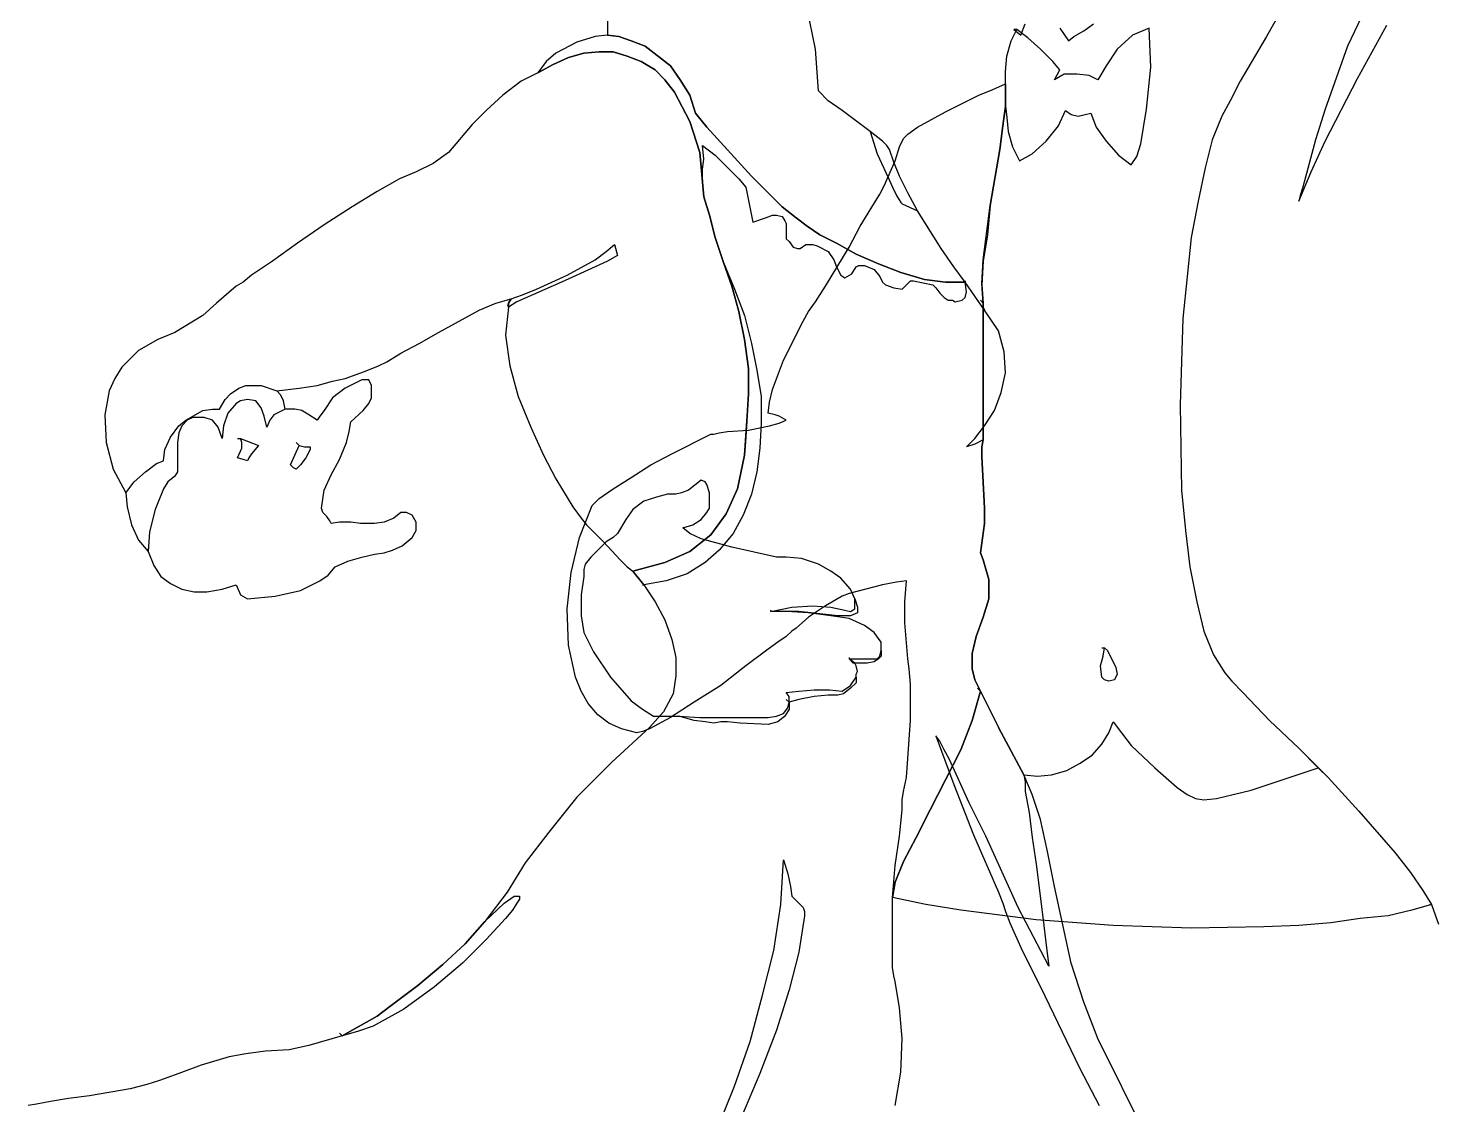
# Model space of a CAD drawing. Extents: x 0 to 10.6, y 0 to 13.5.
# Drawn here: x 1.21 to 6.35, y 7.53 to 11.47 of the extents above; entities that cross this region are included whole.
import ezdxf

# ---------------------------------------------------------------- set-up
doc = ezdxf.new("R2010")
doc.units = 0
doc.layers.add('CK_LEVEL_1', color=7, linetype='CONTINUOUS')

msp = doc.modelspace()

# ---------------------------------------------------------------- linework, layer by layer
at = {"layer": 'CK_LEVEL_1', "color": 2, "linetype": 'CONTINUOUS'}
for p, q in [((4.086892, 11.393295), (4.056278, 11.541261)), ((5.780834, 11.520851), (5.734914, 11.439215)), ((3.326658, 11.505545), (3.326658, 11.444318)), ((4.801205, 11.423909), (4.821614, 11.464727)), ((4.821614, 11.464727), (4.811409, 11.464727)), ((4.811409, 11.464727), (4.83692, 11.444319)), ((4.862432, 11.434113), (4.821614, 11.464726)), ((4.83692, 11.444318), (4.852227, 11.485136)), ((4.979783, 11.469829), (5.010396, 11.423908)), ((5.066521, 11.459624), (5.102237, 11.485136)), ((5.306326, 11.469829), (5.245099, 11.444318)), ((5.311428, 11.326966), (5.306326, 11.46983)), ((6.081866, 11.510647), (6.030844, 11.4035)), ((6.066559, 11.286148), (6.173706, 11.480033)), ((3.214409, 11.418807), (3.137875, 11.377989)), ((3.214409, 11.418807), (3.137875, 11.377989)), ((3.280738, 11.439215), (3.214409, 11.418807)), ((3.280738, 11.439215), (3.214409, 11.418807)), ((3.326658, 11.444318), (3.280738, 11.439215)), ((3.326658, 11.444318), (3.280738, 11.439215)), ((3.367476, 11.439215), (3.326658, 11.444318)), ((3.326658, 11.444318), (3.367476, 11.439215)), ((3.367476, 11.439215), (3.326658, 11.444318)), ((3.413396, 11.423909), (3.367476, 11.439216)), ((3.413396, 11.423909), (3.367476, 11.439216)), ((3.367476, 11.439215), (3.413396, 11.423908)), ((3.413396, 11.423909), (3.464419, 11.403501)), ((3.464419, 11.4035), (3.413396, 11.423908)), ((3.464419, 11.4035), (3.413396, 11.423908)), ((4.785898, 11.367784), (4.801205, 11.423908)), ((4.908352, 11.393295), (4.862432, 11.434114)), ((5.010396, 11.423909), (5.030805, 11.439216)), ((5.030805, 11.439215), (5.066521, 11.459623)), ((5.245099, 11.444318), (5.188975, 11.393295)), ((5.734914, 11.439215), (5.637972, 11.275944)), ((3.137875, 11.377989), (3.10216, 11.347375)), ((3.137875, 11.377989), (3.10216, 11.347375)), ((3.183796, 11.362682), (3.127671, 11.337172)), ((3.127671, 11.337171), (3.183796, 11.362681)), ((3.127671, 11.337171), (3.183796, 11.362681)), ((3.183796, 11.362682), (3.23992, 11.37799)), ((3.183796, 11.362682), (3.23992, 11.37799)), ((3.23992, 11.377989), (3.183796, 11.362681)), ((3.23992, 11.377989), (3.296045, 11.383091)), ((3.296045, 11.383091), (3.23992, 11.377989)), ((3.23992, 11.377989), (3.296045, 11.383091)), ((3.296045, 11.383091), (3.347067, 11.383091)), ((3.347067, 11.383091), (3.296045, 11.383091)), ((3.296045, 11.383091), (3.347067, 11.383091)), ((3.347067, 11.383091), (3.39809, 11.367784)), ((3.39809, 11.367784), (3.347067, 11.383091)), ((3.347067, 11.383091), (3.39809, 11.367784)), ((3.39809, 11.367784), (3.449112, 11.347375)), ((3.449112, 11.347375), (3.39809, 11.367784)), ((3.39809, 11.367784), (3.449112, 11.347375)), ((3.556259, 11.332068), (3.464419, 11.403501)), ((3.556259, 11.332068), (3.464419, 11.403501)), ((3.464419, 11.4035), (3.556259, 11.332067)), ((4.097096, 11.240228), (4.086892, 11.393294)), ((4.780796, 11.31166), (4.785898, 11.367784)), ((4.954272, 11.347375), (4.908352, 11.393295)), ((5.188975, 11.393295), (5.148157, 11.332068)), ((6.030844, 11.4035), (5.949208, 11.173899)), ((3.10216, 11.347375), (3.071546, 11.306557)), ((3.10216, 11.347375), (3.071546, 11.306557)), ((3.071546, 11.306557), (3.127671, 11.337171)), ((3.127671, 11.337171), (3.071546, 11.306557)), ((3.071546, 11.306557), (3.127671, 11.337171)), ((3.449112, 11.347375), (3.500134, 11.316762)), ((3.500134, 11.316762), (3.449112, 11.347375)), ((3.449112, 11.347375), (3.500134, 11.316762)), ((3.500134, 11.316762), (3.53585, 11.281046)), ((3.53585, 11.281046), (3.500134, 11.316762)), ((3.500134, 11.316762), (3.53585, 11.281046)), ((3.556259, 11.332068), (3.591975, 11.281047)), ((3.591975, 11.281046), (3.556259, 11.332067)), ((3.591975, 11.281046), (3.556259, 11.332067)), ((4.780796, 11.184104), (4.780796, 11.31166)), ((4.979783, 11.316762), (4.954272, 11.347375)), ((4.959374, 11.281046), (4.979783, 11.316762)), ((5.148157, 11.332068), (5.117543, 11.281047)), ((5.296122, 11.173899), (5.311428, 11.326965)), ((3.01032, 11.275944), (2.94399, 11.224922)), ((3.071546, 11.306557), (3.01032, 11.275944)), ((3.53585, 11.281046), (3.571566, 11.235126)), ((3.571566, 11.235126), (3.53585, 11.281046)), ((3.53585, 11.281046), (3.571566, 11.235126)), ((3.62769, 11.224922), (3.591975, 11.281046)), ((3.591975, 11.281046), (3.62769, 11.224922)), ((3.62769, 11.224922), (3.591975, 11.281046)), ((4.734876, 11.24533), (4.780796, 11.265738)), ((4.780796, 11.265739), (4.780796, 11.184105)), ((4.99509, 11.301455), (4.959374, 11.281046)), ((5.04101, 11.301455), (4.99509, 11.301455)), ((5.08693, 11.296353), (5.04101, 11.301455)), ((5.117543, 11.281046), (5.08693, 11.296353)), ((5.637972, 11.275944), (5.602256, 11.204513)), ((5.949208, 11.056548), (6.066559, 11.286148)), ((2.94399, 11.224922), (2.882764, 11.168797)), ((3.571566, 11.235126), (3.62769, 11.127978)), ((3.62769, 11.127979), (3.571566, 11.235126)), ((3.571566, 11.235126), (3.62769, 11.127978)), ((3.648099, 11.158592), (3.62769, 11.224922)), ((3.62769, 11.224922), (3.648099, 11.158592)), ((3.648099, 11.158592), (3.62769, 11.224922)), ((4.132812, 11.204513), (4.097096, 11.240228)), ((4.5614, 11.163695), (4.683853, 11.224922)), ((4.683853, 11.224922), (4.734876, 11.24533)), ((2.882764, 11.168797), (2.831741, 11.117775)), ((3.648099, 11.158592), (3.688917, 11.107571)), ((3.688917, 11.10757), (3.648099, 11.158591)), ((3.688917, 11.10757), (3.648099, 11.158591)), ((4.183834, 11.168797), (4.132812, 11.204513)), ((4.285879, 11.092263), (4.183834, 11.168797)), ((4.459355, 11.10757), (4.5614, 11.163694)), ((4.770591, 11.112672), (4.780796, 11.184104)), ((4.780796, 11.184104), (4.770591, 11.112672)), ((4.780796, 11.184104), (4.780796, 11.189206)), ((4.780796, 11.189206), (4.780796, 11.184104)), ((4.780796, 11.184104), (4.785898, 11.143286)), ((4.974681, 11.112672), (5.000192, 11.168797)), ((5.000192, 11.168797), (5.020601, 11.153489)), ((5.071623, 11.15349), (5.092032, 11.158592)), ((5.092032, 11.158592), (5.112441, 11.107571)), ((5.275713, 11.046343), (5.296122, 11.173899)), ((5.602256, 11.204513), (5.571642, 11.148388)), ((5.949208, 11.173899), (5.913492, 11.061649)), ((2.831741, 11.117775), (2.745003, 11.01573)), ((3.62769, 11.127979), (3.663406, 11.01573)), ((3.663406, 11.01573), (3.62769, 11.127979)), ((3.62769, 11.127979), (3.663406, 11.01573)), ((3.852189, 10.928992), (3.688917, 11.107571)), ((3.852189, 10.928992), (3.688917, 11.107571)), ((3.688917, 11.10757), (3.852189, 10.928991)), ((4.423639, 11.082059), (4.459355, 11.10757)), ((4.760387, 11.025934), (4.770591, 11.112672)), ((4.770591, 11.112672), (4.760387, 11.025934)), ((4.785898, 11.143286), (4.791, 11.092263)), ((4.928761, 11.056548), (4.974681, 11.112672)), ((5.020601, 11.15349), (5.046112, 11.148388)), ((5.046112, 11.148388), (5.071623, 11.15349)), ((5.112441, 11.10757), (5.148157, 11.056548)), ((5.571642, 11.148388), (5.535927, 11.06165)), ((4.331799, 11.056548), (4.285879, 11.092263)), ((4.331799, 11.056548), (4.285879, 11.092263)), ((4.285879, 11.092263), (4.31139, 11.010628)), ((4.347106, 11.041241), (4.331799, 11.056548)), ((4.347106, 11.041241), (4.331799, 11.056548)), ((4.393026, 11.036139), (4.408332, 11.066751)), ((4.408332, 11.066752), (4.423639, 11.08206)), ((4.791, 11.092263), (4.806307, 11.036139)), ((4.877738, 11.010628), (4.928761, 11.056548)), ((5.148157, 11.056548), (5.194077, 11.005526)), ((5.535927, 11.06165), (5.510416, 10.959605)), ((5.913492, 11.06165), (5.867572, 10.888174)), ((5.898186, 10.944298), (5.949208, 11.056548)), ((2.745003, 11.01573), (2.688879, 10.974912)), ((3.663406, 11.01573), (3.678713, 10.852458)), ((3.678713, 10.852458), (3.663406, 11.01573)), ((3.663406, 11.01573), (3.67361, 10.908583)), ((3.678713, 10.990219), (3.67361, 11.041241)), ((3.67361, 11.041241), (3.71953, 11.005525)), ((3.71953, 11.005525), (3.806268, 10.918787)), ((4.31139, 11.010628), (4.352208, 10.92389)), ((4.35731, 11.025934), (4.347106, 11.041242)), ((4.35731, 11.025934), (4.347106, 11.041242)), ((4.372617, 10.980014), (4.35731, 11.025934)), ((4.372617, 10.980014), (4.35731, 11.025934)), ((4.377719, 10.985116), (4.393026, 11.036139)), ((4.724671, 10.821845), (4.760387, 11.025934)), ((4.760387, 11.025934), (4.724671, 10.821845)), ((4.806307, 11.036139), (4.831818, 10.985116)), ((4.831818, 10.985116), (4.877738, 11.010628)), ((5.194077, 11.005525), (5.239997, 10.96981)), ((5.260406, 11.000423), (5.275713, 11.046344)), ((2.688879, 10.974912), (2.627652, 10.944298)), ((3.67361, 10.954503), (3.678713, 10.990219)), ((3.67361, 10.908583), (3.67361, 10.954503)), ((4.336901, 10.893276), (4.377719, 10.985116)), ((4.393026, 10.928992), (4.372617, 10.980014)), ((4.393026, 10.928992), (4.372617, 10.980014)), ((5.239997, 10.96981), (5.260406, 11.000422)), ((5.510416, 10.959605), (5.484904, 10.837152)), ((2.566425, 10.918787), (2.484789, 10.872867)), ((2.627652, 10.944298), (2.566425, 10.918787)), ((3.806268, 10.918787), (3.83178, 10.888174)), ((3.964438, 10.816743), (3.852189, 10.928992)), ((3.852189, 10.928992), (3.964438, 10.816743)), ((3.964438, 10.816743), (3.852189, 10.928992)), ((4.352208, 10.92389), (4.367515, 10.888174)), ((4.423639, 10.867765), (4.393026, 10.928992)), ((4.423639, 10.867765), (4.393026, 10.928992)), ((5.852266, 10.837152), (5.898186, 10.944298)), ((2.484789, 10.872867), (2.392949, 10.816743)), ((3.678713, 10.852458), (3.699122, 10.786129)), ((3.699122, 10.786129), (3.678713, 10.852458)), ((3.83178, 10.888174), (3.857291, 10.760618)), ((4.250163, 10.745311), (4.321594, 10.862662)), ((4.321594, 10.862663), (4.336901, 10.893276)), ((4.367515, 10.888174), (4.382821, 10.85756)), ((4.382821, 10.85756), (4.398128, 10.832049)), ((4.459355, 10.801436), (4.423639, 10.867765)), ((4.459355, 10.801436), (4.423639, 10.867765)), ((5.857368, 10.85756), (5.852266, 10.837152)), ((5.867572, 10.888174), (5.857368, 10.85756)), ((2.392949, 10.816743), (2.290904, 10.750413)), ((4.01546, 10.775925), (3.964438, 10.816743)), ((3.964438, 10.816743), (4.01546, 10.775925)), ((4.01546, 10.775925), (3.964438, 10.816743)), ((4.398128, 10.832049), (4.40323, 10.826947)), ((4.40323, 10.826947), (4.459355, 10.801436)), ((4.546093, 10.663675), (4.459355, 10.801436)), ((4.69916, 10.622858), (4.724671, 10.821845)), ((4.724671, 10.821845), (4.714467, 10.714698)), ((5.484904, 10.837152), (5.459393, 10.704493)), ((2.290904, 10.750413), (2.193962, 10.684084)), ((3.699122, 10.786129), (3.71953, 10.704493)), ((3.71953, 10.704493), (3.699122, 10.786129)), ((3.857291, 10.760618), (3.903211, 10.775926)), ((3.903211, 10.775925), (3.928722, 10.786129)), ((3.928722, 10.786129), (3.944029, 10.786129)), ((3.944029, 10.786129), (3.964438, 10.781027)), ((3.964438, 10.781027), (3.974642, 10.765719)), ((3.974642, 10.76572), (3.979745, 10.755516)), ((3.979745, 10.755516), (3.979745, 10.699391)), ((4.056278, 10.745311), (4.01546, 10.775925)), ((4.01546, 10.775925), (4.056278, 10.745311)), ((4.056278, 10.745311), (4.01546, 10.775925)), ((4.102198, 10.714698), (4.056278, 10.745311)), ((4.056278, 10.745311), (4.102198, 10.714698)), ((4.102198, 10.714698), (4.056278, 10.745311)), ((4.209345, 10.668778), (4.250163, 10.745312)), ((3.71953, 10.704493), (3.750144, 10.612653)), ((3.750144, 10.612653), (3.71953, 10.704493)), ((3.979745, 10.699391), (3.989949, 10.689187)), ((4.163425, 10.684084), (4.102198, 10.714698)), ((4.102198, 10.714698), (4.163425, 10.684084)), ((4.163425, 10.684084), (4.102198, 10.714698)), ((4.714467, 10.714698), (4.69916, 10.617755)), ((5.459393, 10.704493), (5.444087, 10.56163)), ((2.193962, 10.684084), (2.102121, 10.617755)), ((3.280738, 10.622858), (3.321556, 10.653471)), ((3.321556, 10.653471), (3.352169, 10.678982)), ((3.352169, 10.678982), (3.362374, 10.638164)), ((3.989949, 10.689187), (4.005256, 10.668778)), ((4.005256, 10.668778), (4.020562, 10.663675)), ((4.020562, 10.663675), (4.030767, 10.663675)), ((4.030767, 10.663675), (4.051176, 10.678983)), ((4.051176, 10.678982), (4.076687, 10.678982)), ((4.076687, 10.678982), (4.091994, 10.67388)), ((4.091994, 10.67388), (4.132812, 10.653471)), ((4.122607, 10.525915), (4.209345, 10.668778)), ((4.132812, 10.653471), (4.153221, 10.622858)), ((4.234856, 10.643266), (4.163425, 10.684084)), ((4.163425, 10.684084), (4.234856, 10.643266)), ((4.234856, 10.643266), (4.163425, 10.684084)), ((4.316492, 10.607551), (4.234856, 10.643266)), ((4.234856, 10.643266), (4.316492, 10.607551)), ((4.316492, 10.607551), (4.234856, 10.643266)), ((4.592013, 10.597346), (4.546093, 10.663675)), ((2.102121, 10.617755), (2.025588, 10.566733)), ((3.280738, 10.597346), (3.158284, 10.541223)), ((3.178693, 10.566733), (3.280738, 10.622858)), ((3.326658, 10.617755), (3.280738, 10.597346)), ((3.362374, 10.638164), (3.326658, 10.617755)), ((3.750144, 10.612653), (3.780757, 10.525915)), ((3.780757, 10.525915), (3.750144, 10.612653)), ((3.750144, 10.612653), (3.790962, 10.515711)), ((4.153221, 10.622858), (4.163425, 10.597346)), ((4.163425, 10.597346), (4.178732, 10.566733)), ((4.21955, 10.571835), (4.234856, 10.597345)), ((4.234856, 10.597346), (4.245061, 10.602449)), ((4.245061, 10.602449), (4.26547, 10.602449)), ((4.26547, 10.602449), (4.301185, 10.587142)), ((4.398128, 10.576937), (4.316492, 10.607551)), ((4.316492, 10.607551), (4.398128, 10.576937)), ((4.398128, 10.576937), (4.316492, 10.607551)), ((4.632831, 10.541222), (4.592013, 10.597345)), ((4.694058, 10.53612), (4.69916, 10.622858)), ((4.69916, 10.617755), (4.694058, 10.531017)), ((1.994974, 10.541222), (1.969463, 10.525914)), ((2.025588, 10.566733), (1.994974, 10.541223)), ((3.158284, 10.541222), (2.995013, 10.46979)), ((3.066444, 10.515711), (3.178693, 10.566732)), ((4.178732, 10.566733), (4.194038, 10.556528)), ((4.194038, 10.556528), (4.21955, 10.571836)), ((4.301185, 10.587142), (4.321594, 10.561631)), ((4.321594, 10.561631), (4.331799, 10.541223)), ((4.331799, 10.541222), (4.342003, 10.531016)), ((4.484866, 10.551426), (4.398128, 10.576937)), ((4.398128, 10.576937), (4.484866, 10.551426)), ((4.484866, 10.551426), (4.398128, 10.576937)), ((4.40323, 10.515711), (4.433844, 10.546324)), ((4.433844, 10.546324), (4.444048, 10.546324)), ((4.444048, 10.546324), (4.515479, 10.531016)), ((4.5614, 10.541222), (4.484866, 10.551426)), ((4.484866, 10.551426), (4.5614, 10.541222)), ((4.5614, 10.541222), (4.484866, 10.551426)), ((4.632831, 10.541222), (4.5614, 10.541222)), ((4.5614, 10.541222), (4.632831, 10.541222)), ((4.632831, 10.541222), (4.5614, 10.541222)), ((4.632831, 10.546324), (4.632831, 10.541222)), ((4.632831, 10.541222), (4.632831, 10.546324)), ((4.704262, 10.439177), (4.632831, 10.541222)), ((4.637933, 10.505506), (4.632831, 10.541222)), ((5.444087, 10.561631), (5.42878, 10.408565)), ((1.969463, 10.525915), (1.898032, 10.464688)), ((2.974604, 10.479995), (3.015422, 10.495302)), ((3.015422, 10.495302), (3.066444, 10.515711)), ((3.780757, 10.525915), (3.806268, 10.434075)), ((3.806268, 10.434075), (3.780757, 10.525915)), ((3.790962, 10.515711), (3.826677, 10.418768)), ((4.086892, 10.46979), (4.122607, 10.525915)), ((4.342003, 10.531017), (4.372617, 10.520813)), ((4.372617, 10.520813), (4.40323, 10.515711)), ((4.515479, 10.531017), (4.525684, 10.520813)), ((4.525684, 10.520813), (4.540991, 10.500404)), ((4.540991, 10.500404), (4.556297, 10.485097)), ((4.632831, 10.485097), (4.637933, 10.505506)), ((4.69916, 10.464688), (4.694058, 10.53612)), ((4.694058, 10.531017), (4.69916, 10.464688)), ((1.898032, 10.464688), (1.847009, 10.418768)), ((2.709288, 10.357541), (2.857252, 10.439178)), ((2.857252, 10.439177), (2.918479, 10.464687)), ((2.918479, 10.464688), (2.974604, 10.479996)), ((2.964399, 10.449381), (2.954195, 10.347337)), ((2.959297, 10.459586), (2.964399, 10.449381)), ((2.964399, 10.464688), (2.974604, 10.479996)), ((2.974604, 10.479995), (2.964399, 10.464687)), ((2.995013, 10.46979), (2.964399, 10.449382)), ((2.964399, 10.464688), (2.964399, 10.449381)), ((2.964399, 10.449381), (2.964399, 10.464688)), ((4.06138, 10.434075), (4.086892, 10.46979)), ((4.556297, 10.485097), (4.571604, 10.474893)), ((4.571604, 10.474893), (4.586911, 10.474893)), ((4.586911, 10.474893), (4.597115, 10.46979)), ((4.597115, 10.46979), (4.622626, 10.474894)), ((4.622626, 10.474893), (4.632831, 10.485097)), ((4.688955, 10.474893), (4.69916, 10.464687)), ((4.69916, 9.964669), (4.69916, 10.464688)), ((4.69916, 10.464688), (4.69916, 9.964669)), ((4.69916, 10.449381), (4.704262, 10.439177)), ((4.755285, 10.362643), (4.704262, 10.439178)), ((1.847009, 10.418768), (1.744965, 10.357541)), ((3.806268, 10.434075), (3.826677, 10.33203)), ((3.826677, 10.33203), (3.806268, 10.434075)), ((3.826677, 10.418768), (3.852189, 10.316723)), ((3.96954, 10.255496), (4.040971, 10.398359)), ((4.040971, 10.398359), (4.06138, 10.434075)), ((5.42878, 10.408564), (5.418575, 10.092225)), ((1.744965, 10.357541), (1.683738, 10.33203)), ((2.637856, 10.316723), (2.709288, 10.357541)), ((2.954195, 10.347337), (2.969502, 10.235087)), ((4.775694, 10.28611), (4.755285, 10.362643)), ((1.612307, 10.291212), (1.55108, 10.229985)), ((1.683738, 10.33203), (1.612307, 10.291212)), ((2.520505, 10.250394), (2.571527, 10.281008)), ((2.571527, 10.281008), (2.637856, 10.316723)), ((3.826677, 10.33203), (3.841984, 10.224883)), ((3.841984, 10.224883), (3.826677, 10.33203)), ((3.852189, 10.316723), (3.872598, 10.219781)), ((4.780796, 10.209576), (4.775694, 10.28611)), ((1.55108, 10.229985), (1.525569, 10.189167)), ((2.438869, 10.214679), (2.489891, 10.235087)), ((2.489891, 10.235088), (2.520505, 10.250395)), ((2.969502, 10.235088), (3.000115, 10.122838)), ((3.928722, 10.14835), (3.96954, 10.255496)), ((1.525569, 10.189167), (1.50516, 10.143247)), ((2.265393, 10.163656), (2.321518, 10.178964)), ((2.321518, 10.178963), (2.367438, 10.189167)), ((2.367438, 10.189167), (2.438869, 10.214679)), ((2.428664, 10.184065), (2.367438, 10.153452)), ((2.454176, 10.184065), (2.428664, 10.184065)), ((2.46438, 10.163656), (2.454176, 10.184065)), ((3.841984, 10.224883), (3.841984, 10.133043)), ((3.841984, 10.133043), (3.841984, 10.224883)), ((3.872598, 10.219781), (3.887904, 10.122838)), ((4.765489, 10.138145), (4.780796, 10.209577)), ((1.50516, 10.143247), (1.489853, 10.056509)), ((1.928645, 10.112634), (1.949054, 10.133042)), ((1.949054, 10.133043), (1.979668, 10.153452)), ((1.979668, 10.153452), (2.005179, 10.163656)), ((2.005179, 10.163656), (2.061303, 10.163656)), ((2.061303, 10.163656), (2.117428, 10.143248)), ((2.117428, 10.143247), (2.199064, 10.153452)), ((2.132735, 10.127941), (2.117428, 10.143248)), ((2.142939, 10.107532), (2.132735, 10.12794)), ((2.199064, 10.153452), (2.265393, 10.163656)), ((2.367438, 10.153452), (2.321518, 10.117736)), ((2.46438, 10.117736), (2.46438, 10.163656)), ((3.841984, 10.133043), (3.83178, 9.974874)), ((3.836882, 10.051407), (3.841984, 10.133043)), ((3.918518, 10.102429), (3.928722, 10.148351)), ((4.739978, 10.071816), (4.765489, 10.138145)), ((1.847009, 10.071816), (1.882725, 10.076919)), ((1.882725, 10.076918), (1.908236, 10.076918)), ((1.908236, 10.076918), (1.928645, 10.112634)), ((1.969463, 10.097327), (1.93885, 10.061611)), ((1.98477, 10.107532), (1.969463, 10.097326)), ((2.010281, 10.112634), (1.98477, 10.107532)), ((2.040894, 10.107532), (2.010281, 10.112634)), ((2.061303, 10.08202), (2.040894, 10.107532)), ((2.071508, 10.051407), (2.061303, 10.08202)), ((2.148041, 10.076918), (2.107224, 10.056509)), ((2.148041, 10.076918), (2.142939, 10.107532)), ((2.183757, 10.076918), (2.148041, 10.076918)), ((2.209268, 10.071816), (2.183757, 10.076919)), ((2.321518, 10.117736), (2.290904, 10.071815)), ((2.433767, 10.071816), (2.454176, 10.097327)), ((2.454176, 10.097327), (2.46438, 10.117736)), ((3.000115, 10.122838), (3.046035, 10.010589)), ((3.887904, 10.122838), (3.887904, 10.025896)), ((3.913415, 10.061611), (3.918518, 10.102429)), ((5.418575, 10.092225), (5.423678, 9.780988)), ((1.489853, 10.056509), (1.494955, 9.954465)), ((1.760271, 10.015691), (1.785783, 10.036099)), ((1.790885, 10.0361), (1.770476, 10.015692)), ((1.785783, 10.0361), (1.847009, 10.071816)), ((1.811294, 10.046305), (1.790885, 10.036099)), ((1.852112, 10.046305), (1.811294, 10.046305)), ((1.882725, 10.0361), (1.852112, 10.046306)), ((1.903134, 10.010589), (1.882725, 10.036099)), ((1.93885, 10.061611), (1.923543, 10.015691)), ((2.081712, 10.010589), (2.071508, 10.051407)), ((2.091917, 10.0361), (2.081712, 10.01059)), ((2.107224, 10.056509), (2.091917, 10.0361)), ((2.234779, 10.056509), (2.209268, 10.071816)), ((2.265393, 10.0361), (2.234779, 10.056509)), ((2.275597, 10.051407), (2.265393, 10.036099)), ((2.290904, 10.071816), (2.275597, 10.051408)), ((2.382744, 9.995282), (2.387847, 10.030998)), ((2.387847, 10.030998), (2.433767, 10.071816)), ((3.826677, 9.908544), (3.836882, 10.051407)), ((3.887904, 10.025896), (3.882802, 9.934056)), ((3.938927, 10.056509), (3.913415, 10.061611)), ((3.918518, 10.015691), (3.954233, 10.025896)), ((3.954233, 10.051407), (3.938927, 10.056509)), ((3.979745, 10.0361), (3.954233, 10.051408)), ((3.954233, 10.025896), (3.979745, 10.0361)), ((4.704262, 10.015691), (4.739978, 10.071815)), ((1.709249, 9.928953), (1.729658, 9.974874)), ((1.729658, 9.974873), (1.760271, 10.015691)), ((1.760271, 9.99018), (1.755169, 9.954465)), ((1.770476, 10.015691), (1.760271, 9.99018)), ((1.918441, 9.969771), (1.903134, 10.01059)), ((1.923543, 10.015691), (1.918441, 9.96977)), ((2.37254, 9.954465), (2.382744, 9.995282)), ((3.046035, 10.010589), (3.091955, 9.908544)), ((3.561361, 9.913647), (3.704224, 9.985078)), ((3.704224, 9.985078), (3.714428, 9.985078)), ((3.714428, 9.985078), (3.734837, 9.99018)), ((3.734837, 9.99018), (3.765451, 9.995282)), ((3.765451, 9.995282), (3.841984, 10.000385)), ((3.83178, 9.974873), (3.826677, 9.908544)), ((3.841984, 10.000385), (3.918518, 10.015692)), ((4.668547, 9.969771), (4.704262, 10.015692)), ((1.494955, 9.954465), (1.520466, 9.857522)), ((1.704147, 9.888135), (1.709249, 9.928953)), ((1.755169, 9.954465), (1.755169, 9.847318)), ((1.974565, 9.969771), (1.98477, 9.969771)), ((1.974565, 9.89834), (1.989872, 9.934056)), ((1.98477, 9.969771), (2.051099, 9.944261)), ((1.989872, 9.954465), (1.98477, 9.969771)), ((1.989872, 9.934056), (1.989872, 9.954465)), ((2.051099, 9.94426), (2.025588, 9.913647)), ((2.16845, 9.872829), (2.199064, 9.944261)), ((2.188859, 9.954465), (2.199064, 9.94426)), ((2.199064, 9.94426), (2.219473, 9.939157)), ((2.219473, 9.939158), (2.239882, 9.939158)), ((2.239882, 9.928953), (2.224575, 9.89834)), ((2.239882, 9.939158), (2.239882, 9.928953)), ((2.347029, 9.893238), (2.37254, 9.954465)), ((3.882802, 9.934056), (3.872598, 9.847319)), ((4.637933, 9.939158), (4.668547, 9.969771)), ((4.668547, 9.949362), (4.637933, 9.939157)), ((4.69916, 9.964669), (4.668547, 9.949362)), ((4.694058, 9.939158), (4.69916, 9.964669)), ((4.69916, 9.964669), (4.694058, 9.939158)), ((4.694058, 9.903442), (4.694058, 9.939158)), ((4.694058, 9.939158), (4.694058, 9.903442)), ((1.637818, 9.847318), (1.678636, 9.877931)), ((1.678636, 9.877931), (1.704147, 9.888135)), ((1.994974, 9.893238), (1.974565, 9.89834)), ((2.010281, 9.888135), (1.994974, 9.893238)), ((2.015383, 9.89834), (2.010281, 9.888135)), ((2.025588, 9.913647), (2.015383, 9.898339)), ((2.178655, 9.862624), (2.16845, 9.872829)), ((2.204166, 9.872829), (2.188859, 9.857522)), ((2.224575, 9.89834), (2.204166, 9.872829)), ((2.316415, 9.837113), (2.347029, 9.893238)), ((3.091955, 9.908544), (3.137875, 9.821806)), ((3.413396, 9.826909), (3.484828, 9.872829)), ((3.484828, 9.872829), (3.561361, 9.913648)), ((3.826677, 9.908544), (3.801166, 9.786091)), ((3.801166, 9.786091), (3.826677, 9.908544)), ((4.694058, 9.903442), (4.704262, 9.71466)), ((4.704262, 9.714659), (4.694058, 9.903441)), ((1.520466, 9.857522), (1.566386, 9.770784)), ((1.597, 9.811602), (1.637818, 9.847318)), ((1.744965, 9.832011), (1.719454, 9.811603)), ((1.755169, 9.847318), (1.744965, 9.83201)), ((2.188859, 9.857522), (2.178655, 9.862624)), ((2.290904, 9.780988), (2.316415, 9.837112)), ((3.137875, 9.821806), (3.199102, 9.719762)), ((3.347067, 9.786091), (3.413396, 9.826909)), ((3.872598, 9.847318), (3.852189, 9.765681)), ((1.566386, 9.770784), (1.597, 9.811603)), ((1.566386, 9.770784), (1.571489, 9.719763)), ((1.704147, 9.786091), (1.673533, 9.709557)), ((1.719454, 9.811602), (1.704147, 9.786091)), ((2.2807, 9.714659), (2.290904, 9.780988)), ((3.296045, 9.750375), (3.347067, 9.786091)), ((3.597077, 9.770784), (3.576668, 9.765682)), ((3.622588, 9.780988), (3.597077, 9.770783)), ((3.668508, 9.816704), (3.622588, 9.780988)), ((3.683815, 9.811602), (3.668508, 9.816704)), ((3.688917, 9.801397), (3.683815, 9.811603)), ((3.699122, 9.770784), (3.688917, 9.801397)), ((3.699122, 9.714659), (3.699122, 9.770783)), ((3.801166, 9.786091), (3.760348, 9.69425)), ((3.760348, 9.69425), (3.801166, 9.786091)), ((5.423678, 9.780988), (5.438984, 9.633024)), ((1.571489, 9.719762), (1.586795, 9.653433)), ((3.199102, 9.719762), (3.229716, 9.678944)), ((3.224613, 9.607512), (3.270534, 9.724864)), ((3.270534, 9.724864), (3.296045, 9.750375)), ((3.459316, 9.740171), (3.418498, 9.709558)), ((3.505237, 9.755477), (3.459316, 9.74017)), ((3.546054, 9.765682), (3.505237, 9.755477)), ((3.576668, 9.765682), (3.546054, 9.765682)), ((3.852189, 9.765682), (3.821575, 9.689148)), ((1.673533, 9.709557), (1.653124, 9.62792)), ((2.285802, 9.699353), (2.2807, 9.71466)), ((2.301109, 9.684046), (2.285802, 9.699353)), ((2.311313, 9.668739), (2.301109, 9.684047)), ((2.316415, 9.658535), (2.311313, 9.668739)), ((2.546016, 9.678944), (2.5103, 9.663636)), ((2.571527, 9.699353), (2.546016, 9.678945)), ((2.591936, 9.699353), (2.571527, 9.699353)), ((2.612345, 9.689148), (2.591936, 9.699353)), ((2.627652, 9.663637), (2.612345, 9.689148)), ((3.229716, 9.678944), (3.250125, 9.653433)), ((3.392987, 9.673841), (3.362374, 9.62282)), ((3.418498, 9.709557), (3.392987, 9.673841)), ((3.637895, 9.653433), (3.668508, 9.673841)), ((3.668508, 9.673841), (3.688917, 9.699353)), ((3.688917, 9.699353), (3.699122, 9.71466)), ((3.760348, 9.69425), (3.704224, 9.617717)), ((3.704224, 9.617717), (3.760348, 9.69425)), ((3.821575, 9.689148), (3.78586, 9.622819)), ((4.704262, 9.658535), (4.704262, 9.714659)), ((4.704262, 9.714659), (4.704262, 9.658535)), ((1.586795, 9.653433), (1.612307, 9.597308)), ((1.653124, 9.627921), (1.648022, 9.55649)), ((2.347029, 9.663637), (2.316415, 9.658535)), ((2.387847, 9.663637), (2.347029, 9.663637)), ((2.423562, 9.658535), (2.387847, 9.663637)), ((2.474585, 9.658535), (2.423562, 9.658535)), ((2.5103, 9.663637), (2.474585, 9.658535)), ((2.612345, 9.607512), (2.627652, 9.633024)), ((2.627652, 9.633024), (2.627652, 9.663637)), ((3.250125, 9.653433), (3.311351, 9.592206)), ((3.362374, 9.622819), (3.347067, 9.607512)), ((3.602179, 9.643228), (3.637895, 9.653433)), ((3.62769, 9.622819), (3.602179, 9.643228)), ((3.668508, 9.60241), (3.62769, 9.622819)), ((3.704224, 9.617717), (3.62769, 9.55649)), ((3.62769, 9.55649), (3.704224, 9.617717)), ((3.78586, 9.622819), (3.734837, 9.561592)), ((4.688955, 9.551388), (4.704262, 9.658535)), ((4.704262, 9.658535), (4.688955, 9.551388)), ((5.438984, 9.633024), (5.454291, 9.500365)), ((1.612307, 9.597308), (1.648022, 9.55649)), ((1.648022, 9.55649), (1.648022, 9.566694)), ((2.5103, 9.551388), (2.540914, 9.561592)), ((2.540914, 9.561592), (2.576629, 9.5769)), ((2.576629, 9.576899), (2.612345, 9.607512)), ((3.194, 9.479956), (3.224613, 9.607512)), ((3.321556, 9.592206), (3.265431, 9.536081)), ((3.311351, 9.592206), (3.372578, 9.525877)), ((3.347067, 9.607512), (3.321556, 9.592206)), ((3.780757, 9.571797), (3.668508, 9.60241)), ((3.734837, 9.561592), (3.683815, 9.515672)), ((3.944029, 9.536081), (3.780757, 9.571797)), ((1.648022, 9.55649), (1.668431, 9.505468)), ((2.331722, 9.500365), (2.377642, 9.520774)), ((2.377642, 9.520774), (2.428664, 9.536081)), ((2.428664, 9.536081), (2.474585, 9.546287)), ((2.474585, 9.546286), (2.5103, 9.551388)), ((3.245022, 9.51057), (3.23992, 9.490161)), ((3.265431, 9.536081), (3.245022, 9.510571)), ((3.372578, 9.525877), (3.39809, 9.500365)), ((3.53585, 9.515672), (3.418498, 9.485059)), ((3.418498, 9.485059), (3.53585, 9.515672)), ((3.62769, 9.55649), (3.53585, 9.515672)), ((3.53585, 9.515672), (3.62769, 9.55649)), ((3.683815, 9.515672), (3.617486, 9.474854)), ((3.979745, 9.536081), (3.944029, 9.536081)), ((4.035869, 9.530979), (3.979745, 9.536081)), ((4.097096, 9.51057), (4.035869, 9.530978)), ((4.143016, 9.485059), (4.097096, 9.51057)), ((4.69916, 9.525877), (4.688955, 9.551388)), ((4.688955, 9.551388), (4.69916, 9.525877)), ((4.719569, 9.454445), (4.69916, 9.525877)), ((4.69916, 9.525877), (4.719569, 9.454445)), ((1.668431, 9.505468), (1.693942, 9.46465)), ((1.693942, 9.46465), (1.729658, 9.439139)), ((2.275597, 9.449343), (2.306211, 9.469751)), ((2.306211, 9.469752), (2.331722, 9.500365)), ((3.178693, 9.347298), (3.194, 9.479956)), ((3.23992, 9.46465), (3.229716, 9.398321)), ((3.23992, 9.490161), (3.23992, 9.46465)), ((3.39809, 9.500365), (3.418498, 9.485059)), ((3.418498, 9.485059), (3.459316, 9.434036)), ((3.459316, 9.434036), (3.418498, 9.485059)), ((3.617486, 9.474854), (3.540952, 9.449344)), ((4.178732, 9.459548), (4.143016, 9.485059)), ((4.214447, 9.41873), (4.178732, 9.459548)), ((5.454291, 9.500365), (5.479802, 9.372809)), ((1.729658, 9.439139), (1.770476, 9.418731)), ((1.770476, 9.41873), (1.816396, 9.408525)), ((1.816396, 9.408525), (1.862316, 9.408525)), ((1.862316, 9.408525), (1.918441, 9.418731)), ((1.918441, 9.41873), (1.969463, 9.434036)), ((1.969463, 9.434036), (1.98477, 9.398321)), ((2.112326, 9.393218), (2.204166, 9.413627)), ((2.204166, 9.413627), (2.275597, 9.449343)), ((3.454214, 9.434036), (3.459316, 9.434036)), ((3.540952, 9.449343), (3.459316, 9.434035)), ((3.459316, 9.434036), (3.500134, 9.372809)), ((4.331799, 9.434036), (4.209345, 9.403423)), ((4.229754, 9.383014), (4.214447, 9.41873)), ((4.382821, 9.444241), (4.331799, 9.434035)), ((4.418537, 9.449343), (4.382821, 9.444241)), ((4.413435, 9.372809), (4.418537, 9.449344)), ((4.719569, 9.383014), (4.719569, 9.454445)), ((4.719569, 9.454445), (4.719569, 9.383014)), ((1.98477, 9.398321), (2.010281, 9.383014)), ((2.010281, 9.383014), (2.112326, 9.393218)), ((3.229716, 9.398321), (3.229716, 9.321787)), ((3.500134, 9.372809), (3.53585, 9.30648)), ((4.000153, 9.352401), (4.076687, 9.357503)), ((4.122607, 9.357503), (4.06138, 9.316685)), ((4.076687, 9.357503), (4.143016, 9.352401)), ((4.183834, 9.393218), (4.122607, 9.357503)), ((4.209345, 9.403423), (4.183834, 9.393218)), ((4.229754, 9.347298), (4.229754, 9.383014)), ((4.229754, 9.383014), (4.239959, 9.352401)), ((4.413435, 9.296276), (4.413435, 9.372809)), ((4.69916, 9.316685), (4.719569, 9.383014)), ((4.719569, 9.383014), (4.69916, 9.316685)), ((5.479802, 9.372809), (5.505313, 9.265663)), ((3.183796, 9.21464), (3.178693, 9.347298)), ((3.229716, 9.321787), (3.23992, 9.26056)), ((3.53585, 9.30648), (3.561361, 9.235049)), ((3.92362, 9.337094), (4.000153, 9.352402)), ((3.92362, 9.337094), (3.92362, 9.342196)), ((3.979745, 9.337094), (3.92362, 9.337094)), ((4.025665, 9.337094), (3.92362, 9.337094)), ((4.06138, 9.331992), (3.979745, 9.337094)), ((4.06138, 9.316685), (4.01546, 9.275867)), ((4.168527, 9.321787), (4.025665, 9.337094)), ((4.143016, 9.321787), (4.06138, 9.331992)), ((4.143016, 9.352401), (4.194038, 9.342196)), ((4.209345, 9.311583), (4.143016, 9.321787)), ((4.214447, 9.321787), (4.168527, 9.321787)), ((4.194038, 9.342196), (4.214447, 9.337094)), ((4.26547, 9.286071), (4.209345, 9.311583)), ((4.214447, 9.337094), (4.229754, 9.347299)), ((4.239959, 9.331992), (4.214447, 9.321787)), ((4.239959, 9.352401), (4.239959, 9.331992)), ((4.673649, 9.245254), (4.69916, 9.316685)), ((4.69916, 9.316685), (4.673649, 9.245254)), ((3.23992, 9.26056), (3.275636, 9.189129)), ((4.000153, 9.265663), (3.979745, 9.245255)), ((4.01546, 9.275867), (4.000153, 9.265663)), ((4.301185, 9.26056), (4.26547, 9.286071)), ((4.326697, 9.224845), (4.301185, 9.26056)), ((4.423639, 9.163618), (4.413435, 9.296276)), ((5.505313, 9.265663), (5.541029, 9.178925)), ((3.209307, 9.097289), (3.183796, 9.21464)), ((3.561361, 9.235049), (3.576668, 9.16872)), ((3.949131, 9.224845), (3.913415, 9.199333)), ((3.979745, 9.245254), (3.949131, 9.224845)), ((4.326697, 9.194231), (4.326697, 9.224845)), ((4.658342, 9.184027), (4.673649, 9.245254)), ((4.673649, 9.245254), (4.658342, 9.184027)), ((5.13285, 9.204436), (5.143055, 9.204436)), ((5.137952, 9.173822), (5.143055, 9.204436)), ((5.143055, 9.204436), (5.153259, 9.194231)), ((3.275636, 9.189129), (3.336863, 9.097289)), ((3.576668, 9.16872), (3.576668, 9.102391)), ((3.913415, 9.199333), (3.83178, 9.138107)), ((4.209345, 9.16872), (4.209345, 9.163618)), ((4.229754, 9.148311), (4.209345, 9.163618)), ((4.209345, 9.163618), (4.31139, 9.163618)), ((4.209345, 9.163618), (4.31139, 9.163618)), ((4.224652, 9.148311), (4.209345, 9.163618)), ((4.301185, 9.153413), (4.275674, 9.148311)), ((4.316492, 9.163618), (4.301185, 9.153413)), ((4.31139, 9.163618), (4.321594, 9.173822)), ((4.31139, 9.163618), (4.321594, 9.173822)), ((4.326697, 9.173822), (4.316492, 9.163618)), ((4.321594, 9.173822), (4.326697, 9.194231)), ((4.321594, 9.173822), (4.326697, 9.194231)), ((4.326697, 9.194231), (4.326697, 9.173822)), ((4.428741, 9.127902), (4.423639, 9.163618)), ((4.658342, 9.127902), (4.658342, 9.184027)), ((4.658342, 9.184027), (4.658342, 9.127902)), ((5.127748, 9.138107), (5.137952, 9.173822)), ((5.153259, 9.194231), (5.183872, 9.133004)), ((5.541029, 9.178924), (5.581847, 9.112595)), ((3.576668, 9.102391), (3.566463, 9.036062)), ((3.83178, 9.138107), (3.739939, 9.066675)), ((4.275674, 9.148311), (4.224652, 9.148311)), ((4.234856, 9.138107), (4.229754, 9.148312)), ((4.239959, 9.117698), (4.234856, 9.138106)), ((4.234856, 9.107493), (4.239959, 9.117699)), ((4.234856, 9.097289), (4.234856, 9.107493)), ((4.433844, 9.071777), (4.428741, 9.127902)), ((4.668547, 9.087084), (4.658342, 9.127902)), ((4.658342, 9.127902), (4.668547, 9.087084)), ((5.13285, 9.097289), (5.127748, 9.138107)), ((5.188975, 9.107493), (5.17877, 9.087085)), ((5.183872, 9.133004), (5.188975, 9.107493)), ((5.581847, 9.112595), (5.607358, 9.081982)), ((3.229716, 9.046266), (3.209307, 9.097288)), ((3.336863, 9.097289), (3.413396, 9.010551)), ((3.739939, 9.066675), (3.642997, 9.005448)), ((4.025665, 9.046266), (4.081789, 9.051369)), ((4.025665, 9.046266), (4.081789, 9.051369)), ((4.081789, 9.051369), (4.137914, 9.051369)), ((4.081789, 9.051369), (4.137914, 9.051369)), ((4.137914, 9.051369), (4.183834, 9.046266)), ((4.137914, 9.051369), (4.183834, 9.046266)), ((4.183834, 9.046266), (4.214447, 9.066674)), ((4.183834, 9.046266), (4.214447, 9.066674)), ((4.214447, 9.056471), (4.188936, 9.036062)), ((4.214447, 9.066675), (4.234856, 9.097289)), ((4.214447, 9.066675), (4.234856, 9.097289)), ((4.234856, 9.07688), (4.214447, 9.056472)), ((4.234856, 9.097289), (4.234856, 9.07688)), ((4.433844, 8.939119), (4.433844, 9.071777)), ((4.688955, 9.046266), (4.668547, 9.087084)), ((4.668547, 9.087084), (4.688955, 9.046266)), ((4.678751, 9.056471), (4.688955, 9.046266)), ((5.143055, 9.087084), (5.13285, 9.097289)), ((5.158361, 9.081982), (5.143055, 9.087084)), ((5.17877, 9.087084), (5.158361, 9.081982)), ((5.607358, 9.081982), (5.648176, 9.041163)), ((3.255227, 9.000346), (3.229716, 9.046267)), ((3.290943, 8.959528), (3.255227, 9.000346)), ((3.413396, 9.010551), (3.454214, 8.979938)), ((3.566463, 9.036062), (3.530748, 8.969733)), ((3.642997, 9.005448), (3.556259, 8.949325)), ((3.979745, 9.041164), (4.025665, 9.046267)), ((3.979745, 9.041164), (4.025665, 9.046267)), ((3.989949, 9.025857), (3.979745, 9.041164)), ((3.989949, 9.025857), (3.979745, 9.041164)), ((3.979745, 9.015653), (3.989949, 9.005447)), ((3.984847, 8.985039), (3.989949, 9.005447)), ((3.989949, 9.005448), (3.989949, 9.025857)), ((3.989949, 9.005448), (3.989949, 9.025857)), ((4.025665, 9.015653), (3.989949, 9.005447)), ((3.989949, 9.005448), (3.989949, 8.979938)), ((4.081789, 9.025857), (4.025665, 9.015653)), ((4.132812, 9.03096), (4.081789, 9.025857)), ((4.168527, 9.03096), (4.132812, 9.03096)), ((4.188936, 9.036062), (4.168527, 9.03096)), ((4.658342, 8.939119), (4.688955, 9.046267)), ((4.688955, 9.046266), (4.658342, 8.939118)), ((4.688955, 9.046266), (4.755285, 8.913608)), ((5.648176, 9.041164), (5.745119, 8.939119)), ((3.33176, 8.928915), (3.290943, 8.959528)), ((3.454214, 8.979937), (3.495032, 8.954426)), ((3.530748, 8.969733), (3.479725, 8.913609)), ((3.556259, 8.949324), (3.479725, 8.908505)), ((3.495032, 8.954426), (3.586872, 8.954426)), ((3.642997, 8.939119), (3.586872, 8.954427)), ((3.586872, 8.954426), (3.663406, 8.949324)), ((3.663406, 8.949324), (3.913415, 8.949324)), ((3.913415, 8.949324), (3.944029, 8.954426)), ((3.944029, 8.954426), (3.96954, 8.964631)), ((3.974642, 8.954426), (3.949131, 8.934017)), ((3.96954, 8.964631), (3.984847, 8.985039)), ((3.989949, 8.979937), (3.974642, 8.954426)), ((3.377681, 8.908506), (3.33176, 8.928915)), ((3.479725, 8.913608), (3.341965, 8.786052)), ((3.433805, 8.893199), (3.377681, 8.908506)), ((3.454214, 8.898301), (3.433805, 8.893199)), ((3.479725, 8.908506), (3.454214, 8.898301)), ((3.683815, 8.934017), (3.642997, 8.939119)), ((3.714428, 8.928915), (3.683815, 8.934017)), ((3.739939, 8.934017), (3.714428, 8.928915)), ((3.765451, 8.934017), (3.739939, 8.934017)), ((3.811371, 8.928915), (3.765451, 8.934017)), ((3.913415, 8.923813), (3.811371, 8.928915)), ((3.949131, 8.934017), (3.913415, 8.923813)), ((4.418537, 8.729928), (4.433844, 8.939119)), ((4.617524, 8.831972), (4.658342, 8.939119)), ((4.658342, 8.939119), (4.617524, 8.831972)), ((4.847125, 8.740132), (4.755285, 8.913609)), ((4.755285, 8.913608), (4.847125, 8.740131)), ((5.13285, 8.852381), (5.158361, 8.893199)), ((5.158361, 8.893199), (5.173668, 8.934017)), ((5.173668, 8.934017), (5.204281, 8.893199)), ((5.204281, 8.893199), (5.239997, 8.847279)), ((5.745119, 8.939119), (5.852266, 8.837075)), ((4.540991, 8.862586), (4.525684, 8.882995)), ((4.525684, 8.882995), (4.592013, 8.704415)), ((4.556297, 8.831972), (4.540991, 8.862586)), ((5.097134, 8.811563), (5.13285, 8.852381)), ((5.239997, 8.847279), (5.326735, 8.765642)), ((4.617524, 8.831972), (4.505275, 8.612576)), ((4.505275, 8.612576), (4.617524, 8.831971)), ((4.576706, 8.796257), (4.556297, 8.831972)), ((4.648138, 8.638087), (4.576706, 8.796257)), ((5.051214, 8.78095), (5.097134, 8.811563)), ((5.852266, 8.837075), (5.959413, 8.729928)), ((5.852266, 8.837075), (5.923697, 8.765643)), ((3.341965, 8.786052), (3.214409, 8.658496)), ((4.847125, 8.740132), (4.898147, 8.73503)), ((4.877738, 8.668701), (4.847125, 8.740132)), ((4.847125, 8.740132), (4.852227, 8.714622)), ((4.898147, 8.73503), (4.94917, 8.740132)), ((4.94917, 8.740132), (5.005294, 8.75544)), ((5.005294, 8.755439), (5.051214, 8.78095)), ((5.326735, 8.765643), (5.408371, 8.694212)), ((5.678789, 8.684007), (5.923697, 8.765643)), ((5.923697, 8.765643), (5.959413, 8.729928)), ((4.408332, 8.678905), (4.418537, 8.729927)), ((4.592013, 8.704416), (4.663444, 8.520737)), ((4.852227, 8.714621), (4.852227, 8.678905)), ((5.408371, 8.694212), (5.444087, 8.668701)), ((5.959413, 8.729928), (6.071662, 8.607474)), ((3.214409, 8.658496), (3.112364, 8.53094)), ((4.40323, 8.648292), (4.408332, 8.678905)), ((4.40323, 8.612576), (4.40323, 8.648292)), ((4.709364, 8.515634), (4.648138, 8.638086)), ((4.852227, 8.678905), (4.867534, 8.602371)), ((4.908352, 8.576861), (4.877738, 8.668701)), ((5.444087, 8.668701), (5.4747, 8.653394)), ((5.4747, 8.653394), (5.505313, 8.648292)), ((5.505313, 8.648292), (5.551234, 8.653394)), ((5.551234, 8.653394), (5.61246, 8.668701)), ((5.61246, 8.668701), (5.678789, 8.684008)), ((4.393026, 8.515634), (4.40323, 8.612576)), ((4.454253, 8.510531), (4.505275, 8.612576)), ((4.505275, 8.612576), (4.454253, 8.51053)), ((4.867534, 8.602372), (4.877738, 8.510531)), ((6.071662, 8.607474), (6.20432, 8.454408)), ((4.933863, 8.459509), (4.908352, 8.57686)), ((3.112364, 8.53094), (3.025626, 8.418691)), ((4.377719, 8.408487), (4.393026, 8.515635)), ((4.454253, 8.510531), (4.408332, 8.423794)), ((4.408332, 8.423793), (4.454253, 8.51053)), ((4.663444, 8.520736), (4.755285, 8.311543)), ((4.826716, 8.25542), (4.709364, 8.515634)), ((4.877738, 8.510531), (4.893045, 8.413589)), ((4.959374, 8.331953), (4.933863, 8.459509)), ((6.20432, 8.454407), (6.260444, 8.382976)), ((3.025626, 8.418691), (2.959297, 8.311543)), ((3.959336, 8.265624), (3.96954, 8.428896)), ((3.96954, 8.428896), (3.984847, 8.377873)), ((4.367515, 8.291135), (4.377719, 8.408486)), ((4.377719, 8.34726), (4.408332, 8.423794)), ((4.408332, 8.423793), (4.377719, 8.34726)), ((4.893045, 8.413589), (4.918556, 8.209498)), ((6.260444, 8.382976), (6.306365, 8.316646)), ((3.984847, 8.377873), (3.995051, 8.331953)), ((3.995051, 8.331953), (4.000153, 8.296237)), ((4.377719, 8.34726), (4.367515, 8.291136)), ((4.372617, 8.316646), (4.377719, 8.34726)), ((5.020601, 8.05133), (4.959374, 8.331953)), ((2.959297, 8.311544), (2.877661, 8.204397)), ((2.949093, 8.270726), (2.984808, 8.296237)), ((2.984808, 8.296237), (3.005217, 8.296237)), ((3.005217, 8.286033), (2.995013, 8.270725)), ((3.005217, 8.296237), (3.005217, 8.286033)), ((4.000153, 8.296237), (4.040971, 8.25542)), ((4.367515, 8.291135), (4.372617, 8.316646)), ((4.489968, 8.265624), (4.367515, 8.291135)), ((4.367515, 8.036023), (4.367515, 8.291135)), ((4.755285, 8.311544), (4.770591, 8.270726)), ((6.306365, 8.316646), (6.336978, 8.265624)), ((2.877661, 8.204397), (2.949093, 8.270726)), ((2.979706, 8.245215), (2.954195, 8.214602)), ((2.995013, 8.270726), (2.979706, 8.245215)), ((3.933824, 8.09725), (3.959336, 8.265624)), ((4.046074, 8.224806), (4.025665, 8.092148)), ((4.040971, 8.25542), (4.046074, 8.240112)), ((4.046074, 8.240113), (4.046074, 8.224806)), ((4.617524, 8.245215), (4.489968, 8.265624)), ((4.893045, 8.209499), (4.617524, 8.245215)), ((4.770591, 8.270726), (4.780796, 8.240113)), ((4.780796, 8.240113), (4.796102, 8.199295)), ((4.938965, 8.041126), (4.826716, 8.255421)), ((6.178809, 8.224806), (6.076764, 8.214602)), ((6.265547, 8.245215), (6.178809, 8.224807)), ((6.336978, 8.265624), (6.265547, 8.245215)), ((6.331876, 8.265624), (6.336978, 8.265624)), ((6.336978, 8.265624), (6.362489, 8.194193)), ((2.877661, 8.204397), (2.80623, 8.122761)), ((2.80623, 8.122761), (2.877661, 8.204397)), ((2.954195, 8.214602), (2.882764, 8.138068)), ((4.796102, 8.199295), (4.842023, 8.09725)), ((5.173668, 8.18909), (4.893045, 8.209498)), ((4.918556, 8.209499), (4.928761, 8.11766)), ((5.459393, 8.178886), (5.173668, 8.189091)), ((5.72471, 8.183988), (5.459393, 8.178885)), ((5.852266, 8.18909), (5.72471, 8.183988)), ((5.969617, 8.199295), (5.852266, 8.18909)), ((6.076764, 8.214602), (5.969617, 8.199295)), ((2.724594, 8.046228), (2.80623, 8.122762)), ((2.80623, 8.122761), (2.724594, 8.046227)), ((2.882764, 8.138068), (2.796026, 8.051331)), ((3.893007, 7.933979), (3.933824, 8.09725)), ((4.025665, 8.092148), (3.989949, 7.954388)), ((4.842023, 8.09725), (4.908352, 7.964592)), ((4.928761, 8.117659), (4.938965, 8.041125)), ((2.724594, 8.046228), (2.632754, 7.969695)), ((2.632754, 7.969694), (2.724594, 8.046228)), ((2.796026, 8.05133), (2.693981, 7.964592)), ((4.372617, 8.00541), (4.367515, 8.036023)), ((5.066521, 7.908467), (5.020601, 8.05133)), ((2.632754, 7.969694), (2.530709, 7.893161)), ((2.530709, 7.893161), (2.632754, 7.969694)), ((4.377719, 7.985001), (4.372617, 8.00541)), ((4.393026, 7.888059), (4.377719, 7.985001)), ((2.693981, 7.964592), (2.581732, 7.882956)), ((3.847086, 7.765605), (3.893007, 7.933979)), ((3.989949, 7.954388), (3.944029, 7.806423)), ((4.908352, 7.964592), (5.051214, 7.668662)), ((2.581732, 7.882956), (2.469482, 7.821729)), ((2.530709, 7.893161), (2.484789, 7.857445)), ((2.484789, 7.857445), (2.530709, 7.893161)), ((4.40323, 7.775809), (4.393026, 7.888059)), ((5.117543, 7.775809), (5.066521, 7.908467)), ((2.484789, 7.857445), (2.357233, 7.786014)), ((2.357233, 7.786014), (2.484789, 7.857445)), ((2.469482, 7.821729), (2.413358, 7.80132)), ((2.357233, 7.786014), (2.234779, 7.750298)), ((2.347029, 7.796218), (2.357233, 7.786014)), ((2.413358, 7.80132), (2.357233, 7.786014)), ((3.790962, 7.602333), (3.847086, 7.765605)), ((3.944029, 7.806423), (3.882802, 7.648253)), ((4.398128, 7.653356), (4.40323, 7.775809)), ((5.352246, 7.306403), (5.117543, 7.775809)), ((2.005179, 7.719685), (1.943952, 7.70948)), ((2.07661, 7.729889), (2.005179, 7.719685)), ((2.163348, 7.734991), (2.07661, 7.729889)), ((2.234779, 7.750298), (2.163348, 7.734991)), ((1.841907, 7.678867), (1.760271, 7.648253)), ((1.943952, 7.70948), (1.841907, 7.678867)), ((5.051214, 7.668662), (5.122646, 7.530902)), ((1.68884, 7.622742), (1.64292, 7.607435)), ((1.760271, 7.648253), (1.68884, 7.622742)), ((3.882802, 7.648253), (3.816473, 7.490084)), ((4.377719, 7.530902), (4.398128, 7.653356)), ((1.433728, 7.566618), (1.357195, 7.556413)), ((1.581693, 7.592129), (1.433728, 7.566618)), ((1.64292, 7.607435), (1.581693, 7.592129)), ((3.724633, 7.439062), (3.790962, 7.602333)), ((1.239843, 7.536004), (1.20923, 7.530902)), ((1.290866, 7.546209), (1.239843, 7.536004)), ((1.357195, 7.556413), (1.290866, 7.546209))]:
    msp.add_line(p, q, dxfattribs=at)

doc.saveas('drawing.dxf')
